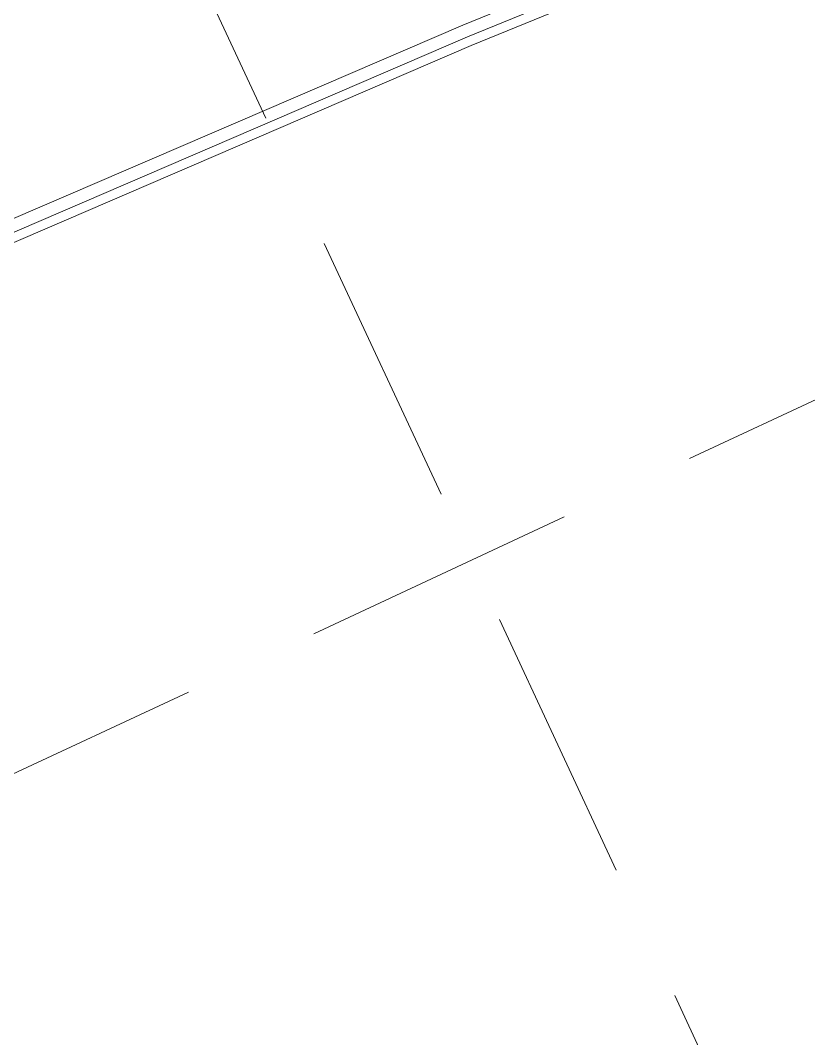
# Model space of a CAD drawing. Extents: x 2498567 to 2501210, y 7092229 to 7094464.
# Drawn here: x 2499516.67 to 2499541.63, y 7093514.8 to 7093547.02 of the extents above; entities that cross this region are included whole.
import ezdxf

# ---------------------------------------------------------------- set-up
doc = ezdxf.new("R2010")
doc.units = 0
doc.header["$MEASUREMENT"] = 0
doc.linetypes.add('HIDDEN', pattern=[0.375, 0.25, -0.125])
doc.layers.add('2', color=7, linetype='Continuous', lineweight=0)
doc.layers.add('GRID', color=254, linetype='HIDDEN')

msp = doc.modelspace()

# ---------------------------------------------------------------- linework, layer by layer
at = {"layer": '2', "color": 7, "linetype": 'Continuous', "lineweight": 0, "flags": 128}
for points in [[(2499774.801, 7093661.144), (2499717.366, 7093634.109), (2499672.259, 7093612.154), (2499636.559, 7093594.848), (2499605.675, 7093579.622), (2499585.214, 7093569.46), (2499573.783, 7093564.585), (2499552.825, 7093555.899), (2499530.679, 7093546.868), (2499513.728, 7093539.579), (2499497.914, 7093532.459), (2499477.462, 7093524.329)], [(2499774.973, 7093660.782), (2499717.538, 7093633.749), (2499672.434, 7093611.794), (2499636.734, 7093594.489), (2499605.852, 7093579.264), (2499585.381, 7093569.097), (2499573.938, 7093564.217), (2499552.977, 7093555.529), (2499530.833, 7093546.499), (2499513.889, 7093539.213), (2499498.07, 7093532.09), (2499477.61, 7093523.958)], [(2499775.101, 7093660.511), (2499717.668, 7093633.478), (2499672.565, 7093611.524), (2499636.866, 7093594.219), (2499605.985, 7093578.995), (2499585.507, 7093568.824), (2499574.054, 7093563.94), (2499553.091, 7093555.252), (2499530.949, 7093546.222), (2499514.01, 7093538.938), (2499498.187, 7093531.814), (2499477.721, 7093523.679)]]:
    msp.add_lwpolyline(points, dxfattribs=at)
at = {"layer": 'GRID', "color": 252, "linetype": 'HIDDEN', "lineweight": 0, "ltscale": 35}
for p, q in [((2498764.657, 7093172.633), (2500744.286, 7094095.692)), ((2499382.084, 7093849.241), (2499903.232, 7092731.568))]:
    msp.add_line(p, q, dxfattribs=at)

doc.saveas('drawing.dxf')
